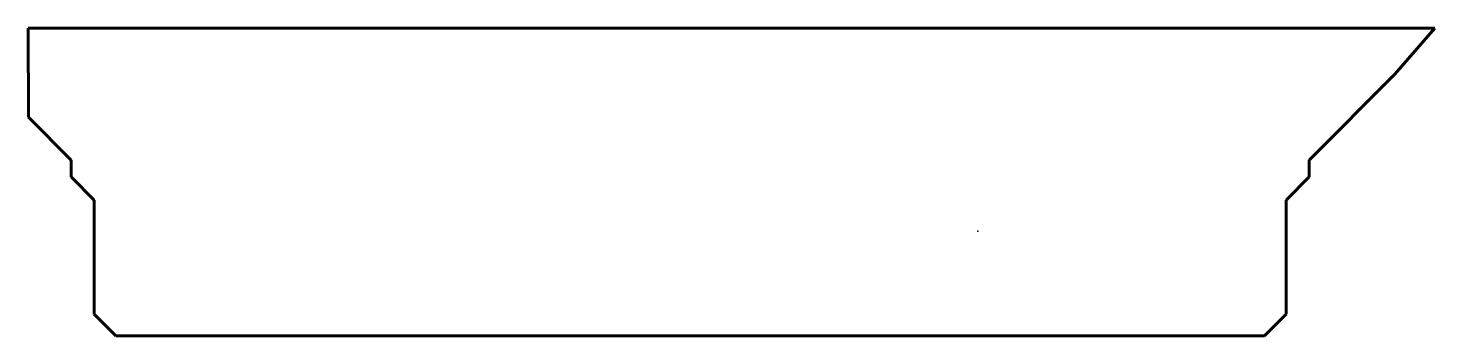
# Model space of a CAD drawing. Header units: millimetres. Extents: x 99 to 1014, y -66 to 134.
import ezdxf

# ---------------------------------------------------------------- set-up
doc = ezdxf.new("R2010")
doc.units = ezdxf.units.MM
for name, pattern in [('K5LT32782', [0]), ('K5LT32783', [0]), ('K5LT32784', [0])]:
    doc.linetypes.add(name, pattern=pattern)
doc.layers.add('Системный слой', color=7, linetype='Continuous')

msp = doc.modelspace()

# ---------------------------------------------------------------- linework, layer by layer
at = {"color": 7, "linetype": 'K5LT32782', "lineweight": 60}
for p, q in [((99.16, 134.17), (99.31, 76.32)), ((127.16, 48.47), (99.31, 76.32)), ((127.16, 48.47), (127.16, 37.47)), ((127.16, 37.47), (142.16, 22.47)), ((142.16, 22.47), (142.16, -51.83)), ((142.16, -51.83), (156.16, -65.83))]:
    msp.add_line(p, q, dxfattribs=at)
at = {"color": 5, "linetype": 'K5LT32783', "lineweight": 60, "true_color": 0x0000ff}
msp.add_line((932.16, 48.47), (932.16, 37.47), dxfattribs=at)
at = {"layer": 'Системный слой', "color": 3, "linetype": 'K5LT32784', "lineweight": 60, "true_color": 0x00ff00}
for p, q in [((99.16, 134.17), (1013.94, 134.17)), ((156.16, -65.83), (903.16, -65.83))]:
    msp.add_line(p, q, dxfattribs=at)
at = {"layer": 'Системный слой', "color": 5, "linetype": 'K5LT32783', "lineweight": 60, "true_color": 0x0000ff}
for p, q in [((1013.94, 134.17), (987.86, 104.17)), ((987.86, 104.17), (932.16, 48.47)), ((932.16, 37.47), (917.16, 22.47)), ((917.16, -51.83), (917.16, 22.47)), ((917.16, -51.83), (903.16, -65.83))]:
    msp.add_line(p, q, dxfattribs=at)
at = {"layer": 'Системный слой'}
msp.add_point((716.66, 2.17), dxfattribs=at)

doc.saveas('drawing.dxf')
